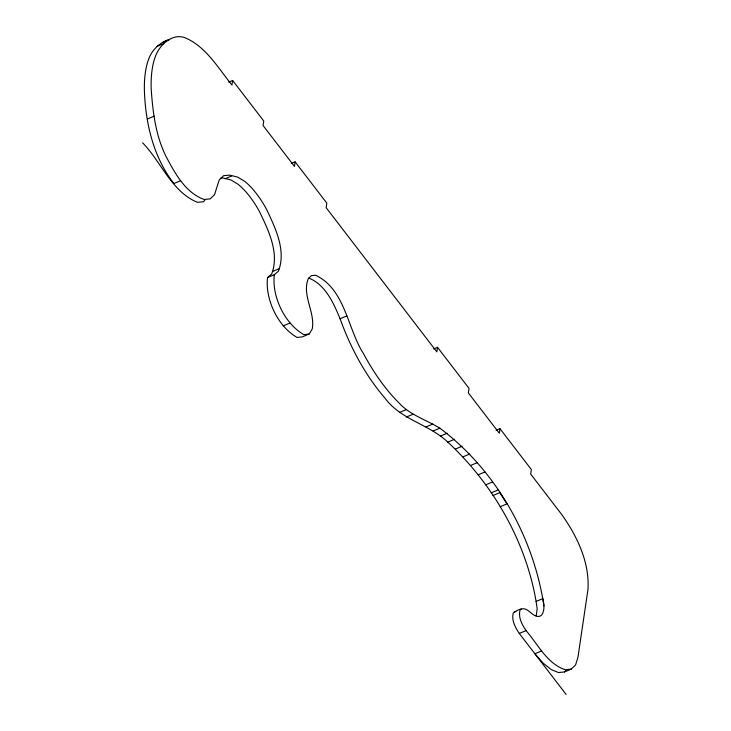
<?xml version="1.0" encoding="UTF-8"?>
<svg xmlns="http://www.w3.org/2000/svg" width="731" height="731" viewBox="0 0 731 731"><rect width="100%" height="100%" fill="white"/><g stroke="black" fill="none" stroke-linecap="round" stroke-linejoin="round"><path stroke-width="1.1" d="M536.216 615.794L537.175 608.786L536.115 601.43L542.868 598.598C543.946 603.989 545.088 610.403 541.589 615.146L539.67 616.324C533.301 617.512 530.085 610.166 524.365 608.804C520.426 608.375 516.36 610.668 513.317 612.88C511.216 620.098 515.364 627.573 519.275 633.43L566.123 694.45M228.794 82.1L232.659 80.483L231.983 85.034C218.258 68.348 206.581 47.305 185.921 38.131C172.799 32.356 159.632 44.701 155.42 56.351A123.795 49.425 67.3 0 0 151.162 88.341C152.688 111.34 155.511 134.796 165.681 155.794C174.736 172.744 184.998 192.555 204.177 199.481L210.181 198.887L214.521 194.729L219.254 179.853L223.585 175.696L229.589 175.102L237.73 177.13L244.666 181.343A61.331 24.488 67.3 0 1 266.303 208.847C275.231 227.643 286.506 250.395 278.392 271.274L274.317 274.692L267.564 277.524C264.942 299.271 277.871 326.529 297.124 337.466L302.369 336.872L309.122 334.04L312.21 329.096C315.463 311.982 301.565 295.452 308.299 278.602L311.36 275.66L315.609 275.24C345.26 289.348 347.252 327.981 363.206 353.183C372.974 371.22 384.469 388.526 399.089 403.019C410.182 415.135 426.228 419.786 439.861 428.183C496.011 470.243 533.566 536.874 543.928 605.953M291.258 163.461L295.114 161.843L294.447 166.385L263.069 125.522L263.745 120.98L232.659 80.483M433.666 348.952L437.531 347.335L436.855 351.885L326.136 207.668L326.812 203.127L295.114 161.843M496.13 430.312L499.986 428.695L499.319 433.236L468.352 392.903L469.019 388.353L437.531 347.335M274.317 274.692C271.694 296.439 284.624 323.696 303.877 334.634L309.122 334.04M220.835 178.136L222.836 177.935L230.978 179.954L237.913 184.175A61.331 24.488 67.3 0 1 259.551 211.67C268.469 230.475 279.754 253.228 271.63 274.098L267.564 277.524M204.872 200.331L203.428 201.719L197.425 202.313C171.584 191.778 161.167 161.725 142.636 142.856M521.157 609.014L520.07 610.056C517.968 617.266 522.117 624.74 526.028 630.606C537.979 644.258 546.879 663.529 565.2 669.724L571.203 669.13L575.544 664.972L577.91 657.534L587.98 589.36C589.67 562.294 577.115 536.17 561.783 514.597L530.679 474.09L531.355 469.54L499.986 428.695M541.644 650.937L534.891 653.77L543.142 663.136L551.183 669.541L558.447 672.547L564.451 671.953L565.895 670.574M180.621 180.703L173.868 183.527C153.446 157.211 145.679 123.877 144.409 91.165A123.795 49.425 67.3 0 1 148.667 59.174C151.792 50.338 158.855 43.357 167.509 40.013M162.885 42.416L169.638 39.584M156.873 46.437L163.625 43.604M147.434 118.97L154.186 116.147M224.929 178.793L231.681 175.97M272.59 271.475L279.343 268.652M283.171 325.907L289.924 323.075M536.115 601.43C525.598 540.565 492.868 484.041 447.811 442.127C428.914 424.126 400.67 419.713 384.844 397.975C364.943 374.802 350.414 347.389 340.089 318.753L346.841 315.92M399.72 412.375L406.473 409.543M406.235 417.081L412.997 414.249M426.045 426.922L432.798 424.09M433.108 431.016L439.861 428.183M440.382 436.096L447.134 433.264M447.811 442.127L454.572 439.294M455.367 449.062L462.12 446.23M462.979 456.857L469.731 454.024M470.6 465.455L477.352 462.632M478.184 474.812L484.936 471.979M485.667 484.854L492.42 482.021M491.177 492.84L497.93 490.017M493.014 495.508L499.766 492.676L506.921 503.887L500.168 506.711M519.275 633.43L526.028 630.606M564.451 671.953L571.203 669.13M514.405 611.847L515.903 611.472M308.857 278.072C325.542 284.779 333.601 303.155 340.089 318.753"/></g></svg>
